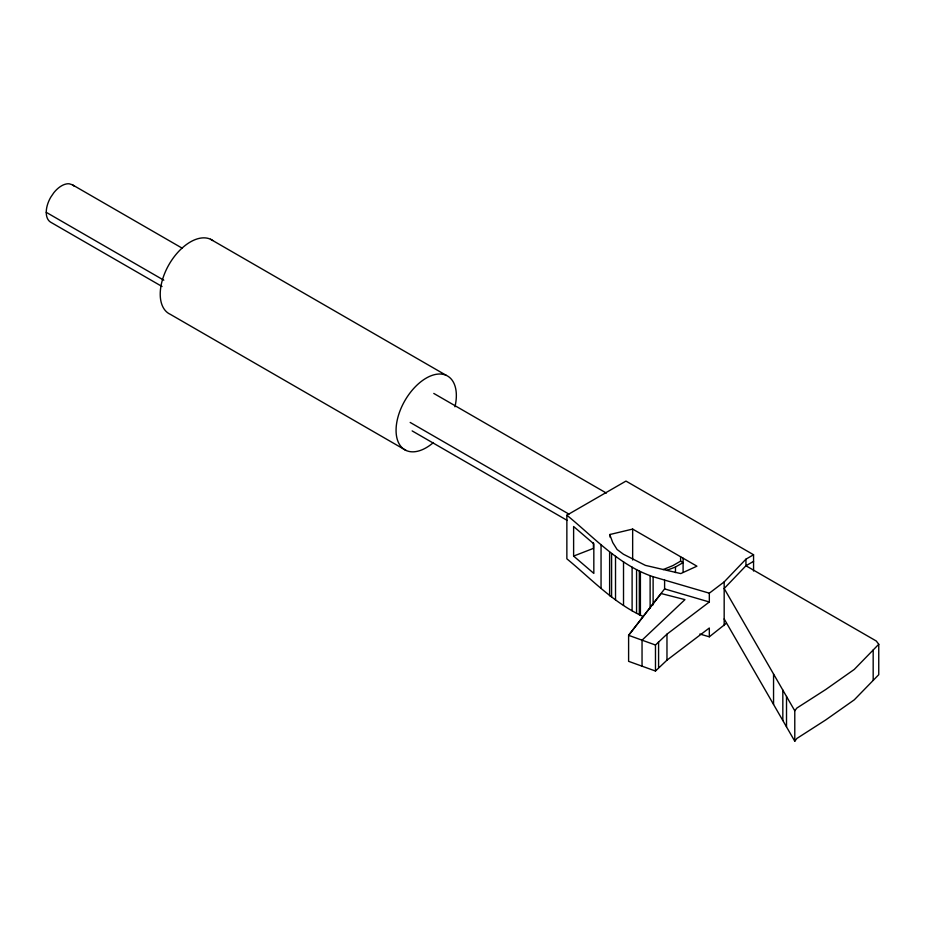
<?xml version="1.0" encoding="UTF-8"?>
<svg xmlns="http://www.w3.org/2000/svg" width="925" height="925" viewBox="0 0 925 925"><rect width="100%" height="100%" fill="white"/><g stroke="black" fill="none" stroke-linecap="round" stroke-linejoin="round"><path stroke-width="1.39" d="M878.75 644.274L878.75 674.683L854.295 699.82L825.724 719.939L796.864 738.462L794.783 741.214L794.783 710.793L796.864 708.053L825.724 689.53L854.295 669.411L878.75 644.274L876.299 641.025L745.943 565.765L745.943 559.163L753.563 554.757L753.563 571.037M664.601 580.091L664.601 588.901L628.607 635.325L628.607 661.329L655.478 671.03L666.971 660.149L709.325 627.994L709.325 636.805L699.843 634.03M655.478 671.03L655.478 645.014L666.971 634.145L709.325 601.99L709.325 593.179L724.171 581.906L745.943 559.163M709.325 636.805L726.148 623.462M642.829 616.351C613.645 602.95 591.295 578.911 566.863 558.827L566.863 515.202L625.971 481.081L753.563 554.757M666.659 570.413L675.47 567.002L683.101 562.608L680.592 561.151L672.961 565.557L663.144 569.603M753.563 561.359L745.943 565.765L724.171 588.52L794.783 710.793M573.616 556.075L593.827 573.408L593.827 543.854L573.616 526.522L573.616 556.075L593.411 548.386L593.411 542.755M632.654 529.077L609.748 534.546L612.743 542.559L617.091 549.496L623.473 554.26L645.384 565.372L680.765 573.581L696.93 566.181L632.654 529.077L632.654 560.041M566.863 515.202C593.954 537.309 618.987 565.291 653.119 576.726L709.325 593.179M664.601 588.901L709.325 601.99M182.41 248.305L72.358 184.769L69.19 183.786A21.633 12.488 -60 0 0 53.893 192.62L50.725 197.256A21.633 12.488 -60 0 0 50.725 222.231L162.037 286.496M655.478 645.014L628.607 635.325L661.063 593.515L684.951 599.631L642.043 640.169L642.043 666.173M210.495 239.24L446.324 375.388M433.779 393.426L606.361 493.071M46.25 212.334L163.806 280.194M410.168 422.436L568.991 514.138M412.145 430.9L567.222 520.428M406.087 450.452L170.246 314.292A42.631 24.605 -60 0 1 169.009 264.538A42.631 24.605 -60 0 1 212.727 240.512M724.171 618.929L794.783 741.214M873.177 649.997L873.177 680.407M786.516 696.467L786.516 726.877M782.827 690.085L782.827 720.506M773.554 674.036L773.554 704.445M724.171 581.906L724.171 625.531M683.101 558.203L683.101 572.355M680.592 556.746L680.592 561.151M675.47 567.002L675.47 572.575M666.971 634.145L666.971 660.149M658.588 641.615L658.588 667.619M653.119 576.726L653.119 604.869M650.125 575.685L650.125 608.049M640.401 571.731L640.401 615.356M639.337 571.141L639.337 614.767M636.562 569.65L636.562 613.275M632.11 567.141L632.11 610.766M623.519 561.729L623.519 605.355M615.518 556.283L615.518 599.909M611.587 553.532L611.587 597.157M610.142 534.453L610.142 537.275M609.621 552.156L609.621 595.781M601.053 544.536L601.053 588.161M72.358 184.769A21.633 12.488 -60 0 1 74.069 186.145M433.42 442.543A42.631 24.605 -60 0 1 396.12 432.357A42.631 24.605 -60 0 1 429.905 376.244A42.631 24.605 -60 0 1 454.95 406.792"/></g></svg>
